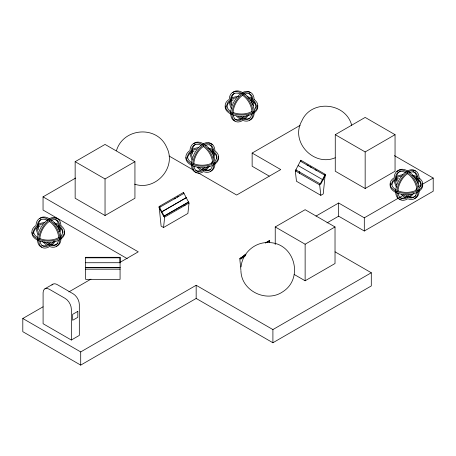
<?xml version="1.0" encoding="UTF-8"?>
<svg xmlns="http://www.w3.org/2000/svg" width="456" height="456" viewBox="0 0 456 456"><rect width="100%" height="100%" fill="white"/><g stroke="black" fill="none" stroke-linecap="round" stroke-linejoin="round"><path stroke-width="0.68" d="M299.507 173.565L299.723 171.462M300.715 161.663L300.857 160.261L325.219 174.329L323.23 193.931L320.819 195.322L296.457 181.254L295.317 170.823L300.857 160.261M163.533 227.51L164.673 217.084L159.127 206.517L183.494 192.455L189.035 203.017L187.895 213.448L163.533 227.51L161.122 226.119L159.127 206.517M245.168 255.924L245.328 254.539L239.788 258.7L240.928 270.448M269.456 242.552L269.695 240.472L265.432 242.934M241.081 266.965C242.045 254.043 253.382 243.111 266.367 242.575M231.323 104.658L231.847 102.879M396.965 180.701L397.558 179.47M116.474 150.577C123.399 127.594 157.229 125.109 166.696 147.385C177.07 167.369 155.633 191.349 134.623 184.167M320.819 195.322L319.679 184.891L325.219 174.329M244.923 256.084L240.779 259.19L240.249 258.352L242.079 257.292M266.92 242.558L269.695 240.472M231.346 105.877A14.649 8.761 58.1 0 1 240.397 94.01L243.27 92.209A16.313 9.063 -61.8 0 1 250.629 92.733M192.084 157.103A14.649 8.761 58.1 0 1 201.142 145.23L204.014 143.435A16.313 9.063 -61.8 0 1 212.177 144.905M75.149 161.686L105.04 144.427L134.936 161.686L134.936 198.246L105.04 215.506L75.149 198.246L75.149 161.686L105.04 178.946L134.936 161.686M127.201 258.632L43.046 210.045L43.046 196.861L75.639 178.045M269.177 176.084L252.139 166.246L252.139 153.062L300.122 125.36M163.675 216.343L188.573 202.054L163.675 216.343L159.076 207.657L160.295 206.956M174.3 198.867L175.52 198.166M177.35 197.106L178.564 196.405M161.903 211.801L186.282 197.682L161.367 212.029M164.673 217.084L189.035 203.017M44.899 288.796L52.885 284.185M335.263 134.68L365.159 117.42L395.05 134.68L395.05 171.234L365.159 188.493L335.263 171.234L335.263 134.68L365.159 151.939L395.05 134.68M335.075 251.855L371.292 272.762L371.292 285.946L272.905 342.752L196.165 298.446L80.706 365.108L22.8 331.677L22.8 318.493L43.069 306.797M68.862 291.903L90.972 279.135M119.837 262.474L138.259 251.837L43.046 196.861M71.335 340.022L71.335 309.105A8.738 5.044 60 0 0 65.157 298.401L49.271 289.229A8.738 5.044 60 0 0 43.092 292.798L43.092 323.714L71.335 340.022L79.321 335.411L79.321 304.494A8.738 5.044 60 0 0 73.142 293.789L57.256 284.618A8.738 5.044 60 0 0 51.904 285.097M275.236 244.536L275.236 226.957L305.132 209.697L335.023 226.957L335.023 263.517L305.132 280.776L294.148 274.438M246.069 254.197L244.849 254.898L245.385 255.742M265.557 242.945L268.607 241.184M245.602 254.864L242.541 256.625L243.094 257.463M239.788 258.7L241.617 257.646M267.917 242.729L269.747 241.674L269.211 240.831M22.8 318.493L80.706 351.924L196.165 285.268L272.905 329.568L371.292 272.762M315.991 216.087L338.643 203.005L364.304 217.82L398.134 198.286M327.009 222.904L338.643 216.19L364.304 231.004L433.2 191.224L433.2 178.04L394.377 155.627M275.236 226.957L305.132 244.216L335.023 226.957M399.98 197.22L403.058 195.447M418.437 186.567L420.899 185.147M422.74 184.081L433.2 178.04M183.437 193.595L183.973 193.367L159.076 207.657M335.188 157.776C313.717 166.936 289.942 141.708 301.786 121.017C311.174 99.003 345.962 102.372 351.736 125.44M85.568 257.828L120.025 257.828L120.025 262.85M85.568 262.747L120.07 262.713M85.62 267.626L120.07 267.626M85.62 267.729L120.07 267.729M85.62 269.188L120.07 269.188M269.901 242.62C294.787 243.669 303.844 278.496 282.788 291.755C266.572 303.029 241.498 291.088 240.933 271.046M300.914 161.401L300.379 161.173L325.276 175.469L320.739 184.19L295.847 169.9L296.377 170.128M298.669 165.756L298.087 165.545L322.985 179.835M322.5 179.596L323.036 179.824M405.811 197.773L404.557 197.1A16.313 9.758 58.1 0 1 401.548 194.587M240.865 119.392L239.617 118.72A16.313 9.758 58.1 0 1 236.601 116.206M307.002 164.918L308.222 165.619M310.046 166.674L311.266 167.38M315.529 169.843L316.749 170.544M295.317 170.823L319.679 184.891M252.139 153.062L280.742 169.575L236.653 195.031L197.95 172.687M169.079 156.015L193.652 170.202M183.494 192.455L183.637 193.851M184.703 204.356L184.845 205.753M365.159 151.939L365.159 188.493M364.304 217.82L364.304 231.004M338.643 203.005L338.643 216.19M305.132 244.216L305.132 280.776M272.905 329.568L272.905 342.752M196.165 285.268L196.165 298.446M105.04 178.946L105.04 215.506M80.706 351.924L80.706 365.108M409.488 172.596A14.649 8.14 -61.8 0 1 417.947 178.775M417.952 179.396A14.649 8.14 -61.8 0 1 417.559 182.725M411.614 194.233A14.649 8.14 -61.8 0 1 408.827 196.747M407.784 197.431A14.649 8.14 -61.8 0 1 398.111 193.122M398.02 191.303A14.649 8.14 -61.8 0 1 407.67 173.593M412.993 171.49A14.649 8.14 -61.8 0 1 416.579 180.707M409.152 194.826A14.649 8.14 -61.8 0 1 399.576 197.454M419.081 178.803A16.313 9.063 -61.8 0 0 409.437 171.245L406.535 173.046A16.313 9.063 -61.8 0 0 396.885 192.25A16.313 9.063 -61.8 0 0 406.535 199.454L407.681 198.776A16.313 9.758 58.1 0 0 417.97 192.825L417.97 189.348A16.313 9.758 58.1 0 0 407.681 172.368L404.557 170.692A16.313 9.758 58.1 0 0 394.269 176.643L394.269 177.766L393.129 178.478A16.313 9.416 0 0 0 395.329 190.83A16.313 9.416 0 0 0 416.83 191.184L419.725 189.382A16.313 9.416 0 0 0 418.996 177.925M418.916 180.867A16.313 9.063 -61.8 0 1 418.243 184.07M416.493 188.624A16.313 9.063 -61.8 0 1 415.838 189.89M413.535 193.435A16.313 9.063 -61.8 0 1 409.91 197.271M401.217 199.682A16.313 9.063 -61.8 0 1 395.882 188.869A16.313 9.063 -61.8 0 1 405.316 172.391L408.217 170.59A16.313 9.063 -61.8 0 1 415.576 171.114M391.824 184.663A14.649 8.459 0 0 1 398.39 178.216M414.983 178.427A14.649 8.459 0 0 1 420.934 186.464M422.512 183.717A16.313 9.416 0 0 1 419.725 190.739L416.83 192.54A16.313 9.416 0 0 1 397.871 193.31A16.313 9.416 0 0 1 390.53 183.187M396.583 176.421A16.313 9.416 0 0 1 403.007 174.722M412.11 175.104A16.313 9.416 0 0 1 417.212 176.865M413.689 176.586A14.649 8.459 0 0 1 419.509 187.735M416.841 189.878A14.649 8.459 0 0 1 397.877 190.796M396.127 189.941A14.649 8.459 0 0 1 401.24 176.022M415.895 195.749A14.649 8.761 58.1 0 1 405.783 195.088M396.942 181.83A14.649 8.761 58.1 0 1 400.55 171.097M396.902 171.821A16.313 9.758 58.1 0 1 405.692 169.991L408.81 171.661A16.313 9.758 58.1 0 1 419.104 188.647L419.104 192.118A16.313 9.758 58.1 0 1 414.527 198.497M396.332 187.125A16.313 9.758 58.1 0 1 394.269 180.12M416.75 192.067A14.649 8.761 58.1 0 1 403.549 194.968M396.486 184.845A14.649 8.761 58.1 0 1 405.903 172.659M407.026 173.303A14.649 8.761 58.1 0 1 416.852 190.243M205.285 145.435A14.649 8.14 -61.8 0 1 213.744 151.62M213.75 152.236A14.649 8.14 -61.8 0 1 213.357 155.57M207.816 166.622A14.649 8.14 -61.8 0 1 204.624 169.586M203.581 170.276A14.649 8.14 -61.8 0 1 193.908 165.967M193.817 164.149A14.649 8.14 -61.8 0 1 203.467 146.439M209.754 144.786A14.649 8.14 -61.8 0 1 212.376 153.552M204.949 167.665A14.649 8.14 -61.8 0 1 195.841 170.55M214.879 150.942A16.313 9.063 -61.8 0 0 205.234 144.085L202.333 145.891A16.313 9.063 -61.8 0 0 192.683 165.095A16.313 9.063 -61.8 0 0 202.333 172.3L203.479 171.616A16.313 9.758 58.1 0 0 213.767 165.665L213.767 162.188A16.313 9.758 58.1 0 0 203.479 145.207L200.355 143.532A16.313 9.758 58.1 0 0 190.066 149.482L190.066 150.611L188.926 151.318A16.313 9.416 0 0 0 191.127 163.67A16.313 9.416 0 0 0 212.627 164.023L215.523 162.222A16.313 9.416 0 0 0 214.793 150.765M214.713 153.706A16.313 9.063 -61.8 0 1 213.63 158.221M212.291 161.464A16.313 9.063 -61.8 0 1 211.282 163.351M209.332 166.275A16.313 9.063 -61.8 0 1 205.234 170.498M197.015 172.522A16.313 9.063 -61.8 0 1 191.68 161.709A16.313 9.063 -61.8 0 1 201.113 145.236M187.581 158.061A14.649 8.459 0 0 1 194.188 151.061M210.78 151.267A14.649 8.459 0 0 1 216.834 158.751M218.31 156.556A16.313 9.416 0 0 1 215.523 163.584L212.627 165.385A16.313 9.416 0 0 1 194.598 166.451A16.313 9.416 0 0 1 185.985 157.246M192.381 149.266A16.313 9.416 0 0 1 198.805 147.562M207.907 147.944A16.313 9.416 0 0 1 213.009 149.705M209.486 149.425A14.649 8.459 0 0 1 215.306 160.575M212.633 162.718A14.649 8.459 0 0 1 193.669 163.636M191.919 162.781A14.649 8.459 0 0 1 196.439 149.004M210.792 169.307A14.649 8.761 58.1 0 1 202.145 168.304M192.597 153.991A14.649 8.761 58.1 0 1 195.31 144.438M193.566 143.68A16.313 9.758 58.1 0 1 201.489 142.831L204.607 144.501A16.313 9.758 58.1 0 1 214.901 161.487L214.901 164.964A16.313 9.758 58.1 0 1 210.324 171.336M200.355 169.94A16.313 9.758 58.1 0 1 197.34 167.426M192.13 159.97A16.313 9.758 58.1 0 1 190.066 152.959M212.336 166.024A14.649 8.761 58.1 0 1 198.451 167.038M203.382 146.513A14.649 8.761 58.1 0 1 212.644 163.088M51.311 220.333A14.649 8.14 -61.8 0 1 59.776 226.518M59.776 227.134A14.649 8.14 -61.8 0 1 59.109 231.625M53.842 241.52A14.649 8.14 -61.8 0 1 50.131 244.843M49.613 245.174A14.649 8.14 -61.8 0 1 39.94 240.865M39.849 239.047A14.649 8.14 -61.8 0 1 50.012 221.006M55.78 219.684A14.649 8.14 -61.8 0 1 58.3 229.129M50.473 243.014A14.649 8.14 -61.8 0 1 41.872 245.448M60.91 225.84A16.313 9.063 -61.8 0 0 51.26 218.983L48.364 220.784A16.313 9.063 -61.8 0 0 38.714 239.993A16.313 9.063 -61.8 0 0 48.364 247.198L49.504 246.514A16.313 9.758 58.1 0 0 59.799 240.563L59.799 237.086A16.313 9.758 58.1 0 0 49.504 220.105L46.387 218.43A16.313 9.758 58.1 0 0 36.098 224.38L36.098 225.509L34.958 226.216A16.313 9.416 0 0 0 37.158 238.568A16.313 9.416 0 0 0 58.659 238.921L61.554 237.12A16.313 9.416 0 0 0 60.819 225.663M60.819 227.989A16.313 9.063 -61.8 0 1 60.067 231.813M54.937 241.72A16.313 9.063 -61.8 0 1 51.739 245.009M41.838 247.203A16.313 9.063 -61.8 0 1 37.871 235.655A16.313 9.063 -61.8 0 1 47.145 220.134L50.04 218.333A16.313 9.063 -61.8 0 1 57.399 218.851M33.63 233.512A14.649 8.459 0 0 1 40.219 225.959M56.812 226.165A14.649 8.459 0 0 1 62.877 232.543M64.336 231.454A16.313 9.416 0 0 1 61.554 238.482L58.659 240.283A16.313 9.416 0 0 1 40.63 241.349A16.313 9.416 0 0 1 32.017 232.144M37.854 224.415A16.313 9.416 0 0 1 44.836 222.46M53.933 222.841A16.313 9.416 0 0 1 57.701 223.993M55.512 224.323A14.649 8.459 0 0 1 60.369 236.425M59.189 237.297A14.649 8.459 0 0 1 39.091 238.266M37.951 237.679A14.649 8.459 0 0 1 43.063 223.759M57.724 243.493A14.649 8.761 58.1 0 1 47.612 242.831M38.771 229.567A14.649 8.761 58.1 0 1 40.869 219.661M39.598 218.578A16.313 9.758 58.1 0 1 47.521 217.729L50.639 219.399A16.313 9.758 58.1 0 1 60.927 236.385L60.927 239.862A16.313 9.758 58.1 0 1 56.356 246.234M46.387 244.838A16.313 9.758 58.1 0 1 42.431 241.332M38.156 234.868A16.313 9.758 58.1 0 1 36.172 228.467M58.368 240.922A14.649 8.761 58.1 0 1 44.483 241.936M37.933 231.42A14.649 8.761 58.1 0 1 47.732 220.402M49.413 221.411A14.649 8.761 58.1 0 1 58.676 237.986M244.541 94.215A14.649 8.14 -61.8 0 1 253.006 100.394M252.983 101.654A14.649 8.14 -61.8 0 1 252.613 104.344M246.667 115.852A14.649 8.14 -61.8 0 1 243.88 118.366M242.843 119.05A14.649 8.14 -61.8 0 1 233.17 114.741M233.079 112.923A14.649 8.14 -61.8 0 1 243.242 94.888M249.01 93.56A14.649 8.14 -61.8 0 1 251.53 103.01M244.205 116.445A14.649 8.14 -61.8 0 1 234.635 119.067M254.14 99.721A16.313 9.063 -61.8 0 0 244.49 92.864L241.594 94.666A16.313 9.063 -61.8 0 0 231.944 113.869A16.313 9.063 -61.8 0 0 241.594 121.074L242.734 120.395A16.313 9.758 58.1 0 0 253.023 114.445L253.023 110.968A16.313 9.758 58.1 0 0 242.734 93.982L239.617 92.311A16.313 9.758 58.1 0 0 229.322 98.262L229.322 99.385L228.182 100.098A16.313 9.416 0 0 0 230.383 112.45A16.313 9.416 0 0 0 251.883 112.803L254.784 111.002A16.313 9.416 0 0 0 254.049 99.545M254.049 101.865A16.313 9.063 -61.8 0 1 253.297 105.689M249.01 114.49A16.313 9.063 -61.8 0 1 244.969 118.891M235.062 121.085A16.313 9.063 -61.8 0 1 231.101 109.537A16.313 9.063 -61.8 0 1 240.375 94.01M256.13 106.978A14.649 8.459 0 0 1 255.987 108.083M226.86 107.388A14.649 8.459 0 0 1 233.449 99.835M250.036 100.041A14.649 8.459 0 0 1 256.107 106.425M257.566 105.336A16.313 9.416 0 0 1 254.784 112.358L251.883 114.16A16.313 9.416 0 0 1 233.854 115.231A16.313 9.416 0 0 1 225.247 106.026M231.637 98.04A16.313 9.416 0 0 1 238.756 96.262M247.163 96.723A16.313 9.416 0 0 1 252.265 98.479M248.07 97.994A14.649 8.459 0 0 1 254.568 109.349M251.894 111.498A14.649 8.459 0 0 1 232.93 112.415M230.645 111.235A14.649 8.459 0 0 1 236.293 97.641M250.048 118.081A14.649 8.761 58.1 0 1 240.842 116.707M231.859 102.771A14.649 8.761 58.1 0 1 234.566 93.212M232.822 92.454A16.313 9.758 58.1 0 1 240.745 91.605L243.869 93.28A16.313 9.758 58.1 0 1 254.157 110.261L254.157 113.738A16.313 9.758 58.1 0 1 249.586 120.116M231.386 108.745A16.313 9.758 58.1 0 1 229.322 101.739M251.809 113.686A14.649 8.761 58.1 0 1 238.608 116.588M242.643 95.293A14.649 8.761 58.1 0 1 251.906 111.862M77.816 311.374L72.675 314.344L72.675 320.277L77.816 317.313L77.816 311.374M120.07 257.298L85.62 257.298L85.62 279.346L120.07 279.346L120.07 257.298"/></g></svg>
